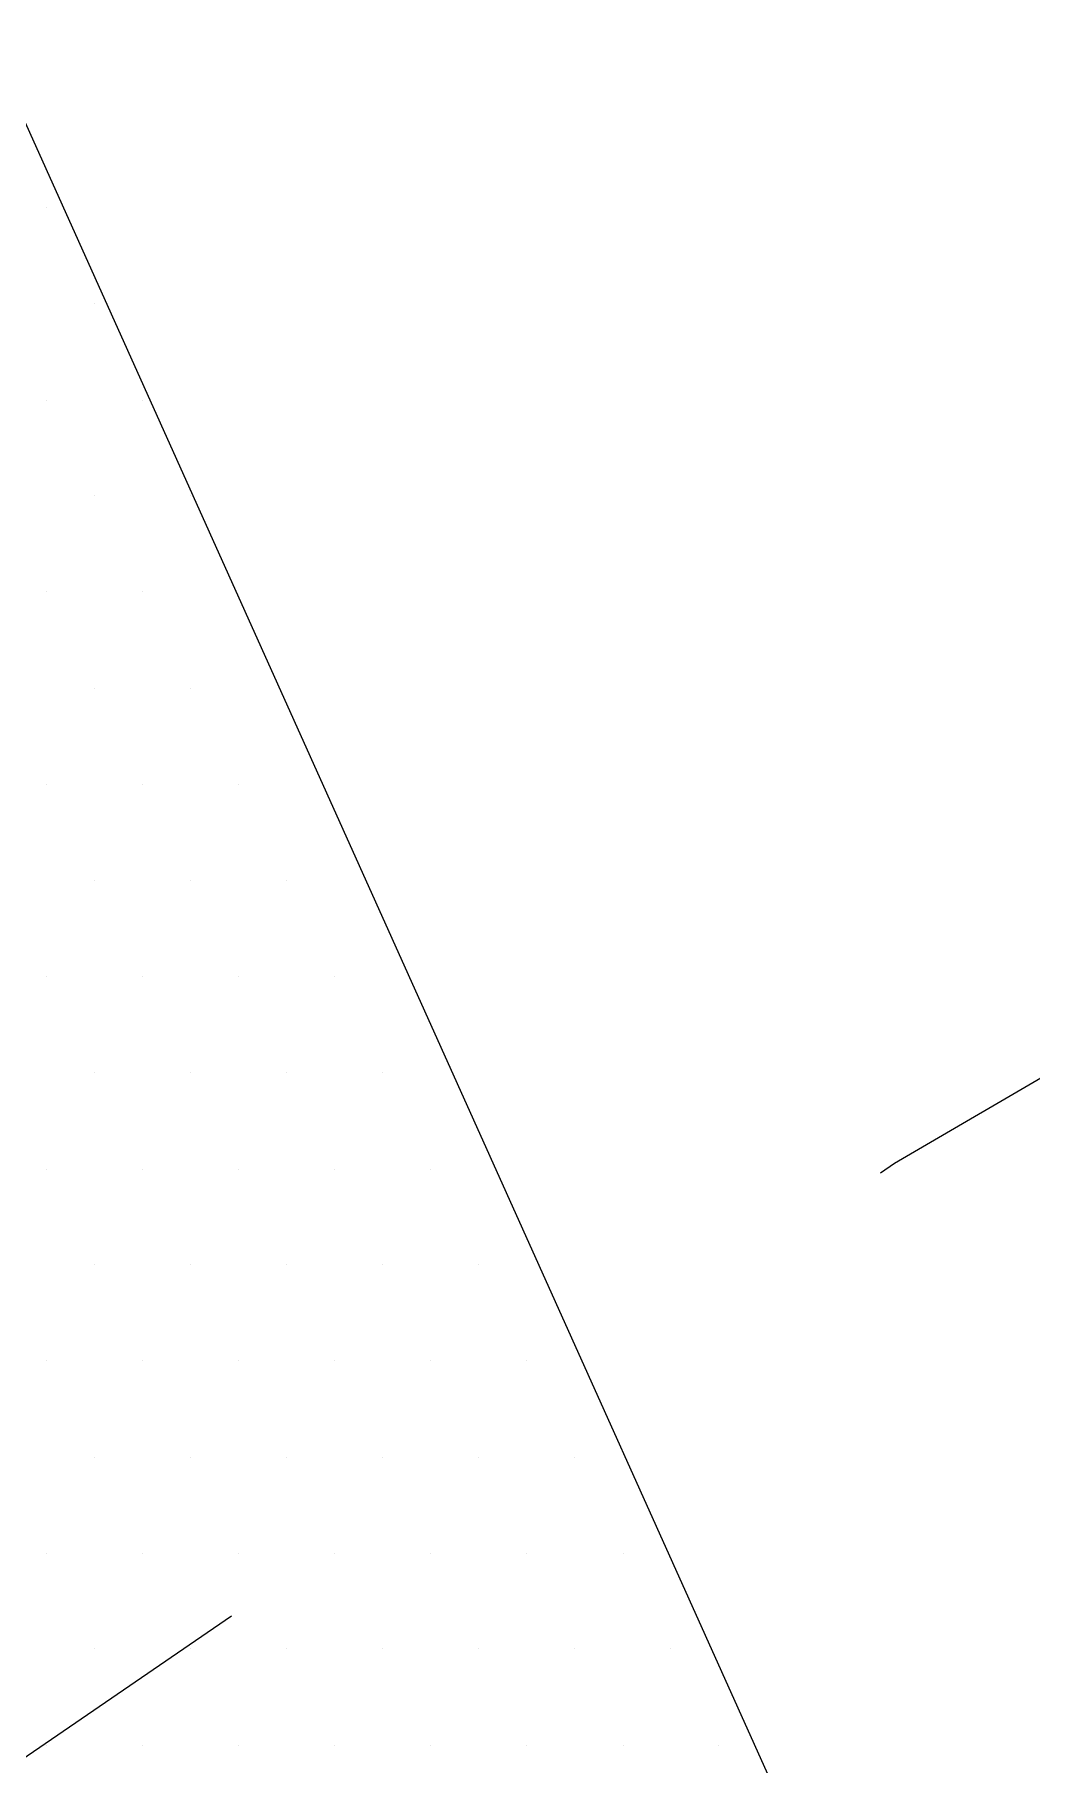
# Model space of a CAD drawing. Header units: metres. Extents: x 9606 to 9900, y 4805 to 4952.
# Drawn here: x 9862.8214 to 9863.0117, y 4854.077 to 4854.4072 of the extents above; entities that cross this region are included whole.
import ezdxf

# ---------------------------------------------------------------- set-up
doc = ezdxf.new("R2010")
doc.units = ezdxf.units.M
doc.header["$LTSCALE"] = 2
doc.linetypes.add('CACHEX2', pattern=[0.75, 0.5, -0.25])
for name, color, linetype in [('CARTOUCHE', 7, 'Continuous'), ('LOGO', 4, 'Continuous'), ('rosace', 7, 'Continuous')]:
    doc.layers.add(name, color=color, linetype=linetype)

# ---------------------------------------------------------------- blocks, each defined once
blk = doc.blocks.new('A$C715108E3')
at = {"layer": 'LOGO', "color": 131}
for p, q in [((-19.5603, -4.2494), (-19.5603, -4.2494)), ((-19.5146, -4.3407), (-19.5146, -4.3407)), ((-19.5603, -4.4331), (-19.5603, -4.4331)), ((-19.469, -4.4331), (-19.469, -4.4331)), ((-19.5146, -4.5245), (-19.5146, -4.5245)), ((-19.4228, -4.5245), (-19.4228, -4.5245)), ((-19.5603, -4.6156), (-19.5603, -4.6156)), ((-19.469, -4.6156), (-19.469, -4.6156)), ((-19.5146, -4.7082), (-19.5146, -4.7082)), ((-19.4228, -4.7082), (-19.4228, -4.7082)), ((-19.5603, -4.7997), (-19.5603, -4.7997)), ((-19.469, -4.7997), (-19.469, -4.7997)), ((-19.377, -4.7997), (-19.377, -4.7997)), ((-19.5146, -4.892), (-19.5146, -4.892)), ((-19.4228, -4.892), (-19.4228, -4.892)), ((-19.3313, -4.892), (-19.3313, -4.892)), ((-19.5603, -4.9833), (-19.5603, -4.9833)), ((-19.469, -4.9833), (-19.469, -4.9833)), ((-19.377, -4.9833), (-19.377, -4.9833)), ((-19.2852, -4.9833), (-19.2852, -4.9833)), ((-19.5146, -5.0748), (-19.5146, -5.0748)), ((-19.4228, -5.0748), (-19.4228, -5.0748)), ((-19.3313, -5.0748), (-19.3313, -5.0748)), ((-19.2395, -5.0748), (-19.2395, -5.0748)), ((-19.5603, -5.1674), (-19.5603, -5.1674)), ((-19.469, -5.1674), (-19.469, -5.1674)), ((-19.377, -5.1674), (-19.377, -5.1674)), ((-19.2852, -5.1674), (-19.2852, -5.1674)), ((-19.1941, -5.1674), (-19.1941, -5.1674)), ((-19.5146, -5.2586), (-19.5146, -5.2586)), ((-19.4228, -5.2586), (-19.4228, -5.2586)), ((-19.3313, -5.2586), (-19.3313, -5.2586)), ((-19.2395, -5.2586), (-19.2395, -5.2586)), ((-19.1476, -5.2586), (-19.1476, -5.2586)), ((-19.5603, -5.3499), (-19.5603, -5.3499)), ((-19.469, -5.3499), (-19.469, -5.3499)), ((-19.377, -5.3499), (-19.377, -5.3499)), ((-19.2852, -5.3499), (-19.2852, -5.3499)), ((-19.1941, -5.3499), (-19.1941, -5.3499)), ((-19.1019, -5.3499), (-19.1019, -5.3499)), ((-19.5146, -5.4423), (-19.5146, -5.4423)), ((-19.4228, -5.4423), (-19.4228, -5.4423)), ((-19.3313, -5.4423), (-19.3313, -5.4423)), ((-19.2395, -5.4423), (-19.2395, -5.4423)), ((-19.1476, -5.4423), (-19.1476, -5.4423)), ((-19.0562, -5.4423), (-19.0562, -5.4423)), ((-19.5603, -5.5339), (-19.5603, -5.5339)), ((-19.469, -5.5339), (-19.469, -5.5339)), ((-19.377, -5.5339), (-19.377, -5.5339)), ((-19.2852, -5.5339), (-19.2852, -5.5339)), ((-19.1941, -5.5339), (-19.1941, -5.5339)), ((-19.1019, -5.5339), (-19.1019, -5.5339)), ((-19.0101, -5.5339), (-19.0101, -5.5339)), ((-19.5146, -5.625), (-19.5146, -5.625)), ((-19.4228, -5.625), (-19.4228, -5.625)), ((-19.3313, -5.625), (-19.3313, -5.625)), ((-19.2395, -5.625), (-19.2395, -5.625)), ((-19.1476, -5.625), (-19.1476, -5.625)), ((-19.0562, -5.625), (-19.0562, -5.625)), ((-18.9643, -5.625), (-18.9643, -5.625)), ((-19.5603, -5.7174), (-19.5603, -5.7174)), ((-19.469, -5.7174), (-19.469, -5.7174)), ((-19.377, -5.7174), (-19.377, -5.7174)), ((-19.2852, -5.7174), (-19.2852, -5.7174)), ((-19.1941, -5.7174), (-19.1941, -5.7174)), ((-19.1019, -5.7174), (-19.1019, -5.7174)), ((-19.0101, -5.7174), (-19.0101, -5.7174)), ((-18.9188, -5.7174), (-18.9188, -5.7174))]:
    blk.add_line(p, q, dxfattribs=at)
blk.add_lwpolyline([(-13.4372, -9.6448), (-17.1584, -8.2441), (-18.0286, -7.9298), (-18.0526, -7.5674), (-19.5918, -4.1428), (-19.9715, -4.6917), (-20.3358, -5.3705), (-20.5244, -6.0493), (-18.8268, -9.8581), (-21.759, -9.5491), (-21.8471, -10.1027), (-21.9097, -10.8565), (-21.9352, -11.1957), (-19.0429, -11.5482), (-21.5982, -15.1374)], dxfattribs=at)
blk = doc.blocks.new('A$C581E6685')
at = {"layer": 'rosace', "color": 32, "linetype": 'CACHEX2', "ltscale": 1.5}
blk.add_ellipse((-38.0538, 23.8138), major_axis=(-19.0311, -3.534), ratio=0.590567, dxfattribs=at)
at = {"layer": 'rosace', "color": 32}
blk.add_ellipse((-37.6144, 23.8499), major_axis=(-13.5768, -4.2839), ratio=0.791971, dxfattribs=at)
at = {"layer": 'CARTOUCHE'}
blk.add_blockref('A$C715108E3', (-31.6739, 36.3189), dxfattribs=at)

msp = doc.modelspace()

# ---------------------------------------------------------------- block references
at = {"layer": 'CARTOUCHE', "xscale": 0.2, "yscale": 0.2, "zscale": 0.2}
msp.add_blockref('A$C581E6685', (9873.0705, 4847.96026), dxfattribs=at)

doc.saveas('drawing.dxf')
